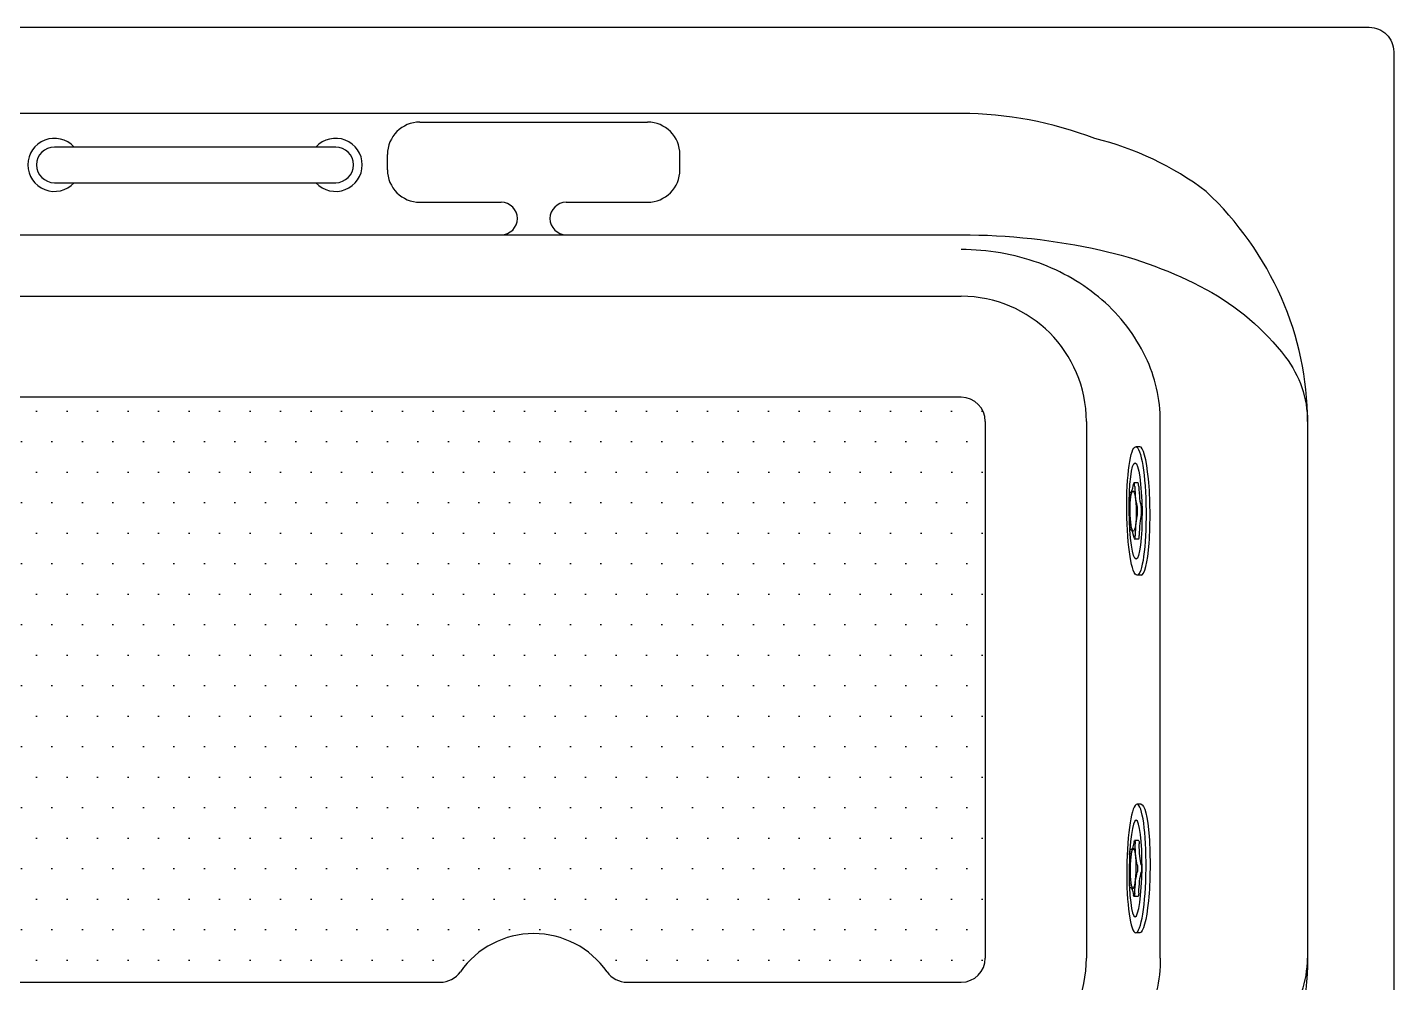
# Model space of a CAD drawing. Header units: millimetres. Extents: x -1255.9 to -1254.39, y 2261.4 to 2262.3.
# Drawn here: x -1255.238 to -1254.388, y 2261.701 to 2262.295 of the extents above; entities that cross this region are included whole.
import ezdxf

# ---------------------------------------------------------------- set-up
doc = ezdxf.new("R2010")
doc.units = ezdxf.units.MM
doc.header["$LTSCALE"] = 10
for name, color, linetype in [('CONTOR05', 7, 'Continuous'), ('jacuzzi', 1, 'Continuous'), ('LCOTA02', 1, 'Continuous')]:
    doc.layers.add(name, color=color, linetype=linetype)

# ---------------------------------------------------------------- blocks, each defined once
blk = doc.blocks.new('A$C1E5B20B9')
at = {"layer": 'LCOTA02'}
for p, q in [((12, 80), (17, 80)), ((14.56, 57.49), (19.56, 57.49)), ((14.56, 22.51), (20.02, 22.51)), ((12, 0), (17, 0))]:
    blk.add_line(p, q, dxfattribs=at)
for centre, major_axis, start_param, end_param in [((12, 40), (0, 40), 0, 3.141593), ((8.17, 58.96), (0, 19), 3.648269, 4.519872), ((14.56, 54.81), (0, 2.68), 6.283185, 7.661464), ((13.17, 58.96), (0, 19), 3.648269, 4.519872), ((19.56, 54.81), (0, 2.68), 5.533225, 7.661464), ((23.99, 70.67), (0, 19), 2.391632, 3.263235), ((24.78, 49.15), (0, 2.68), 4.276588, 6.404827), ((30.68, 40), (0, 19), 1.134995, 2.006598), ((11.33, 40), (0, 2.68), 0.506677, 2.634916), ((8.17, 21.04), (0, 19), 4.904906, 5.776509), ((16.33, 40), (0, 2.68), 0.506677, 2.634916), ((13.17, 21.04), (0, 19), 4.904906, 5.776509), ((23.99, 9.33), (0, 19), 6.161543, 7.033146), ((24.78, 30.85), (0, 2.68), 3.019951, 5.14819), ((14.56, 25.19), (0, 2.68), 1.763314, 3.141593), ((19.56, 25.19), (0, 2.68), 1.763314, 3.891553)]:
    blk.add_ellipse(centre, major_axis=major_axis, ratio=0.3, start_param=start_param, end_param=end_param, dxfattribs=at)
for centre, major_axis, ratio in [((17, 40), (0, 40), 0.3), ((18, 40), (0, 30), 0.266667), ((21, 40), (0, 12.5), 0.3)]:
    blk.add_ellipse(centre, major_axis=major_axis, ratio=ratio, dxfattribs=at)
blk = doc.blocks.new('A$C00053991')
at = {"layer": 'CONTOR05', "xscale": 0.5, "zscale": 0.5}
blk.add_blockref('A$C1E5B20B9', (0, 0), dxfattribs=at)
blk = doc.blocks.new('A$C691B2982')
at = {"layer": 'CONTOR05', "xscale": 0.1, "yscale": 0.1, "zscale": 0.1}
blk.add_blockref('A$C00053991', (0, 0), dxfattribs=at)
blk = doc.blocks.new('A$C159910E5')
at = {"layer": 'CONTOR05', "rotation": 270}
blk.add_blockref('A$C691B2982', (0, 1.45), dxfattribs=at)
blk = doc.blocks.new('A$C3BF32979')
at = {"layer": 'CONTOR05', "rotation": 314.9999999999977}
blk.add_blockref('A$C159910E5', (-0.396, 5.261), dxfattribs=at)
blk = doc.blocks.new('*E9')
at = {"layer": 'CONTOR05', "rotation": 135.5818886525813}
blk.add_blockref('A$C3BF32979', (4.891, 4.043), dxfattribs=at)

msp = doc.modelspace()

# ---------------------------------------------------------------- hatches: boundary and pattern name
at = {"layer": 'jacuzzi'}
h = msp.add_hatch(dxfattribs=at)
h.set_pattern_fill('DOTS', color=256, scale=0.303614, style=0)
h.set_pattern_definition([(0, (-1258.600911, 2256.344747), (0.00948795, 0.018975904), [0, -0.018975904])])
h.paths.add_polyline_path([(-1255.56639, 2262.0651, 0.264036), (-1255.57942, 2262.0577, 0.0497), (-1255.58993, 2262.03531, 0.048609), (-1255.60505, 2261.97419, 0.014977), (-1255.60938, 2261.93677), (-1255.60938, 2261.82949, 0.014977), (-1255.60505, 2261.79207, 0.048609), (-1255.58993, 2261.73095, 0.0497), (-1255.57942, 2261.70856, 0.264036), (-1255.56639, 2261.70116), (-1254.9815, 2261.70116, 0.244921), (-1254.96906, 2261.70764, -0.521102), (-1254.87781, 2261.70764, 0.244921), (-1254.86537, 2261.70116), (-1254.65746, 2261.70116, 0.414214), (-1254.64248, 2261.71614), (-1254.64248, 2262.05012, 0.414214), (-1254.65746, 2262.0651)])

# ---------------------------------------------------------------- linework, layer by layer
for p, q in [((-1254.65746, 2262.24168), (-1255.6016, 2262.24168)), ((-1254.99419, 2262.23636), (-1254.85267, 2262.23636)), ((-1255.01443, 2262.20673), (-1255.01443, 2262.21612)), ((-1254.83243, 2262.20673), (-1254.83243, 2262.21612)), ((-1254.99419, 2262.18648), (-1254.94367, 2262.18648)), ((-1254.90319, 2262.18648), (-1254.85267, 2262.18648)), ((-1255.58804, 2262.16624), (-1254.65746, 2262.16624)), ((-1255.58804, 2262.12795), (-1254.65746, 2262.12795)), ((-1254.65746, 2262.0651), (-1255.56639, 2262.0651)), ((-1254.64248, 2262.05012), (-1254.64248, 2261.71614)), ((-1254.57963, 2262.05012), (-1254.57963, 2261.71614)), ((-1254.53361, 2261.71614), (-1254.53361, 2262.05012)), ((-1254.44207, 2262.05012), (-1254.44207, 2261.71614)), ((-1255.56639, 2261.70116), (-1254.9815, 2261.70116)), ((-1254.86537, 2261.70116), (-1254.65746, 2261.70116))]:
    msp.add_line(p, q, dxfattribs=at)
at = {"layer": 'jacuzzi', "color": 3}
msp.add_lwpolyline([(-1255.88843, 2261.98307), (-1255.88843, 2262.28014, -0.414214), (-1255.87325, 2262.29532), (-1254.40361, 2262.29532, -0.414214), (-1254.38843, 2262.28014), (-1254.38843, 2261.4105, -0.414214), (-1254.40361, 2261.39532), (-1255.87325, 2261.39532, -0.414214), (-1255.88843, 2261.4105), (-1255.88843, 2261.78307)], format="xyb", dxfattribs=at)
at = {"layer": 'jacuzzi'}
for points in [[(-1254.44207, 2262.05012, 0.104164), (-1254.45825, 2262.12696, 0.100663), (-1254.50516, 2262.19324, 0.102638), (-1254.57442, 2262.22609, 0.093069), (-1254.65746, 2262.24168)], [(-1254.65746, 2262.16624, -0.054985), (-1254.57066, 2262.15667, -0.068797), (-1254.50516, 2262.13223, -0.105698), (-1254.45566, 2262.09011, -0.165254), (-1254.44207, 2262.05012)], [(-1254.53361, 2262.05012, 0.11231), (-1254.54274, 2262.09023, 0.103182), (-1254.56989, 2262.12572, 0.092447), (-1254.60927, 2262.14868, 0.086066), (-1254.65746, 2262.15703)], [(-1254.53361, 2261.71614, -0.11231), (-1254.54274, 2261.67603, -0.103182), (-1254.56989, 2261.64054, -0.092447), (-1254.60927, 2261.61758, -0.086066), (-1254.65746, 2261.60922)], [(-1254.65746, 2261.60001, 0.054985), (-1254.57066, 2261.60959, 0.068797), (-1254.50516, 2261.63403, 0.105698), (-1254.45566, 2261.67615, 0.165254), (-1254.44207, 2261.71614)], [(-1254.44207, 2261.71614, -0.104164), (-1254.45825, 2261.6393, -0.100663), (-1254.50516, 2261.57302, -0.096077), (-1254.57442, 2261.52932, -0.093069), (-1254.65746, 2261.51373)]]:
    msp.add_lwpolyline(points, format="xyb", dxfattribs=at)
msp.add_lwpolyline([(-1255.22163, 2262.19864), (-1255.04663, 2262.19864, 1), (-1255.04663, 2262.22084), (-1255.22163, 2262.22084, 1)], format="xyb", close=True, dxfattribs=at)
for centre, radius, start, end in [((-1254.99419, 2262.21612), 0.02024, 90, 180), ((-1254.85267, 2262.21612), 0.02024, 0, 90), ((-1255.22163, 2262.20974), 0.01653, 42.19088, 317.80912), ((-1255.04663, 2262.20974), 0.01653, 222.19088, 137.80912), ((-1254.99419, 2262.20673), 0.02024, 180, 270), ((-1254.85267, 2262.20673), 0.02024, 270, 0), ((-1254.94367, 2262.17636), 0.01012, 270, 90), ((-1254.90319, 2262.17636), 0.01012, 90, 270), ((-1254.65746, 2262.05012), 0.07783, 0, 90), ((-1254.65746, 2262.05012), 0.01498, 0, 90), ((-1254.92343, 2261.67575), 0.05566, 34.95179, 145.04821), ((-1254.65746, 2261.71614), 0.07783, 270, 0), ((-1254.65746, 2261.71614), 0.01498, 270, 0), ((-1254.9815, 2261.71634), 0.01518, 270, 325.04821), ((-1254.86537, 2261.71634), 0.01518, 214.95179, 270)]:
    msp.add_arc(centre, radius, start, end, dxfattribs=at)

# ---------------------------------------------------------------- block references
at = {"layer": 'jacuzzi', "xscale": 0.01000000000013958, "yscale": 0.01000000000007787, "zscale": 0.01000000000006687, "rotation": 270.5818886523826}
msp.add_blockref('A$C159910E5', (-1254.5549, 2262.03428), dxfattribs=at)
at = {"layer": 'jacuzzi', "xscale": -0.009999999999990905, "yscale": 0.01000000000021828, "zscale": 0.009999999999999898}
msp.add_blockref('*E9', (-1254.53998, 2261.73189), dxfattribs=at)

doc.saveas('drawing.dxf')
